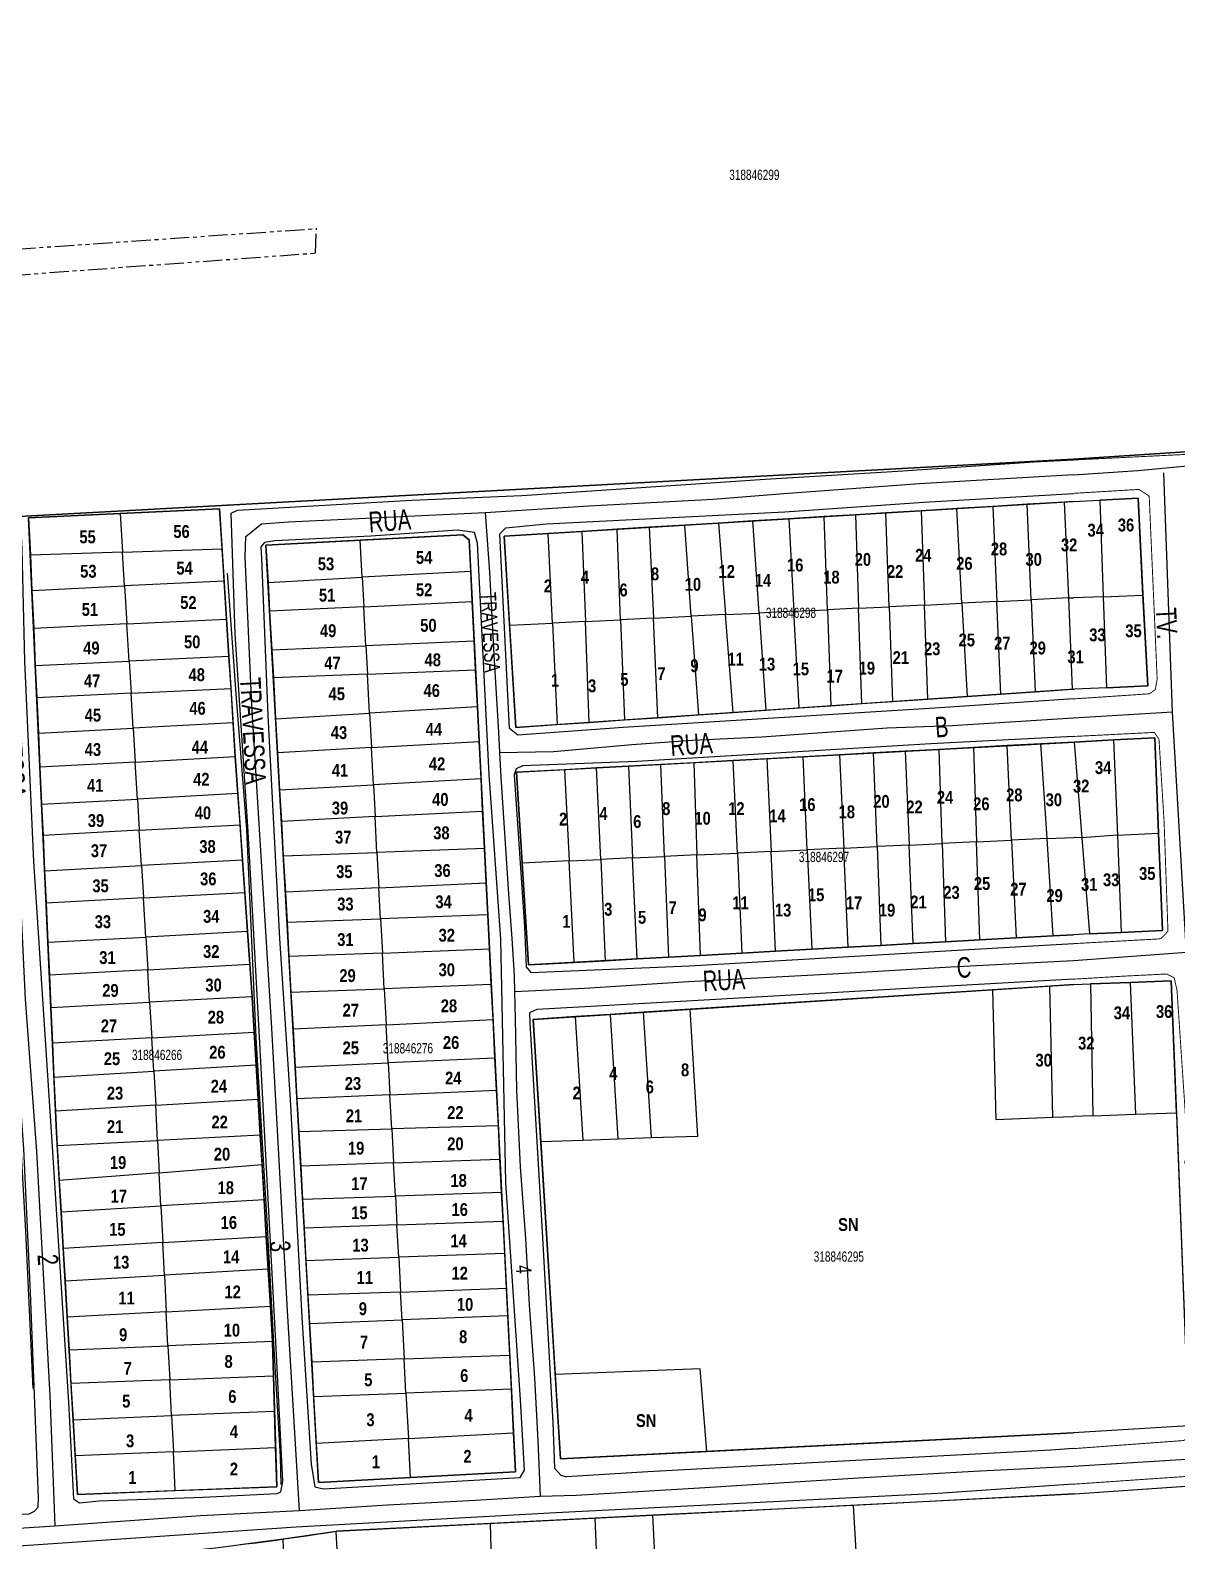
# Model space of a CAD drawing. Extents: x 204834 to 208707, y 4853033 to 4855981.
# Drawn here: x 206752.3 to 206975.8, y 4853424.5 to 4853719 of the extents above; entities that cross this region are included whole.
import ezdxf
from ezdxf.enums import TextEntityAlignment as Align

# ---------------------------------------------------------------- set-up
doc = ezdxf.new("R2010")
doc.units = 0
doc.header["$LTSCALE"] = 1.5
doc.header["$MEASUREMENT"] = 0
doc.linetypes.add('PHANTOMX2', pattern=[5, 2.5, -0.5, 0.5, -0.5, 0.5, -0.5])
for name, color, linetype in [('CD-MALHA-LOTES', 40, 'CONTINUOUS'), ('CD_TXT_QUADRA', 7, 'CONTINUOUS'), ('HD-VALAS-DRENOS', 170, 'CONTINUOUS'), ('RU-QUADRAS', 6, 'CONTINUOUS'), ('SV-EIXO-RUA-PAV', 20, 'CONTINUOUS'), ('SV-RUA-NAO-PAV-S-GUIA-C-GUIA', 7, 'PHANTOMX2'), ('SV-RUA-PAVIM-S-GUIA-C-GUIA', 7, 'CONTINUOUS'), ('SV-TXT-RUA-PAV-S-GUIA-C-GUIA', 7, 'CONTINUOUS'), ('Th_NmrPort', 7, 'CONTINUOUS')]:
    doc.layers.add(name, color=color, linetype=linetype)
doc.styles.add('ARIAL', font='ARIAL.TTF')
doc.styles.get("Standard").update_dxf_attribs({"font": 'swisscbo.ttf'})

msp = doc.modelspace()

# ---------------------------------------------------------------- linework, layer by layer
at = {"layer": 'CD-MALHA-LOTES', "linetype": 'Continuous'}
for p, q in [((206946.59, 4853626.62), (206939.9, 4853626.21)), ((206953.9, 4853627.06), (206946.59, 4853626.62)), ((206947.39, 4853607.99), (206946.59, 4853626.62)), ((206955.54, 4853627.16), (206953.9, 4853627.06)), ((206954.7, 4853608.35), (206953.9, 4853627.06)), ((206769.85, 4853624.84), (206751.99, 4853624)), ((206751.99, 4853624), (206752.32, 4853616.7)), ((206789.21, 4853625.76), (206769.85, 4853624.84)), ((206769.85, 4853624.84), (206770.3, 4853617.28)), ((206789.71, 4853617.91), (206789.21, 4853625.76)), ((206893.11, 4853623.36), (206886.43, 4853622.96)), ((206900.16, 4853623.79), (206893.11, 4853623.36)), ((206894.37, 4853605.42), (206893.11, 4853623.36)), ((206907.03, 4853624.21), (206900.16, 4853623.79)), ((206900.16, 4853623.79), (206901.15, 4853605.75)), ((206913.11, 4853624.58), (206907.03, 4853624.21)), ((206907.66, 4853606.07), (206907.03, 4853624.21)), ((206919.08, 4853624.94), (206913.11, 4853624.58)), ((206913.11, 4853624.58), (206913.75, 4853606.36)), ((206925.93, 4853625.36), (206919.08, 4853624.94)), ((206919.71, 4853606.65), (206919.08, 4853624.94)), ((206932.88, 4853625.78), (206925.93, 4853625.36)), ((206925.93, 4853625.36), (206926.57, 4853606.98)), ((206939.9, 4853626.21), (206932.88, 4853625.78)), ((206933.89, 4853607.34), (206932.88, 4853625.78)), ((206939.9, 4853626.21), (206940.69, 4853607.67)), ((206836.59, 4853620.68), (206816.61, 4853619.61)), ((206837.83, 4853619.68), (206836.59, 4853620.68)), ((206853.26, 4853620.94), (206844.69, 4853620.42)), ((206844.69, 4853620.42), (206845.73, 4853603.07)), ((206859.83, 4853621.34), (206853.26, 4853620.94)), ((206854.07, 4853603.47), (206853.26, 4853620.94)), ((206866.67, 4853621.76), (206859.83, 4853621.34)), ((206859.83, 4853621.34), (206860.5, 4853603.78)), ((206872.95, 4853622.14), (206866.67, 4853621.76)), ((206867.35, 4853604.12), (206866.67, 4853621.76)), ((206879.85, 4853622.56), (206872.95, 4853622.14)), ((206872.95, 4853622.14), (206873.75, 4853604.43)), ((206886.43, 4853622.96), (206879.85, 4853622.56)), ((206881.13, 4853604.78), (206879.85, 4853622.56)), ((206886.43, 4853622.96), (206887.83, 4853605.11)), ((206770.3, 4853617.28), (206789.71, 4853617.91)), ((206790.11, 4853611.62), (206789.71, 4853617.91)), ((206816.61, 4853619.61), (206798.23, 4853618.63)), ((206798.23, 4853618.63), (206798.64, 4853611.37)), ((206817, 4853612.38), (206816.61, 4853619.61)), ((206838.14, 4853613.54), (206837.83, 4853619.68)), ((206770.3, 4853617.28), (206752.32, 4853616.7)), ((206752.32, 4853616.7), (206752.63, 4853609.82)), ((206770.7, 4853610.69), (206770.3, 4853617.28)), ((206790.11, 4853611.62), (206770.7, 4853610.69)), ((206790.57, 4853604.23), (206790.11, 4853611.62)), ((206798.64, 4853611.37), (206817, 4853612.38)), ((206838.14, 4853613.54), (206817, 4853612.38)), ((206817, 4853612.38), (206817.31, 4853606.63)), ((206838.43, 4853607.65), (206838.14, 4853613.54)), ((206752.63, 4853609.82), (206770.7, 4853610.69)), ((206752.63, 4853609.82), (206752.97, 4853602.42)), ((206770.7, 4853610.69), (206771.14, 4853603.29)), ((206798.64, 4853611.37), (206798.95, 4853605.75)), ((206961.43, 4853608.6), (206955.62, 4853608.39)), ((206961.43, 4853608.6), (206969.13, 4853608.89)), ((206970.12, 4853591.2), (206969.13, 4853608.89)), ((206817.31, 4853606.63), (206798.95, 4853605.75)), ((206798.95, 4853605.75), (206799.37, 4853598.25)), ((206817.31, 4853606.63), (206838.43, 4853607.65)), ((206817.71, 4853599.04), (206817.31, 4853606.63)), ((206838.81, 4853599.96), (206838.43, 4853607.65)), ((206901.15, 4853605.75), (206894.37, 4853605.42)), ((206901.15, 4853605.75), (206907.66, 4853606.07)), ((206902.17, 4853586.91), (206901.15, 4853605.75)), ((206913.75, 4853606.36), (206907.66, 4853606.07)), ((206907.66, 4853606.07), (206908.31, 4853587.33)), ((206913.75, 4853606.36), (206919.71, 4853606.65)), ((206914.39, 4853587.75), (206913.75, 4853606.36)), ((206926.57, 4853606.98), (206919.71, 4853606.65)), ((206919.71, 4853606.65), (206920.35, 4853588.16)), ((206926.57, 4853606.98), (206933.89, 4853607.34)), ((206927.21, 4853588.63), (206926.57, 4853606.98)), ((206940.69, 4853607.67), (206933.89, 4853607.34)), ((206933.89, 4853607.34), (206934.88, 4853589.16)), ((206940.69, 4853607.67), (206947.39, 4853607.99)), ((206941.46, 4853589.61), (206940.69, 4853607.67)), ((206954.7, 4853608.35), (206947.39, 4853607.99)), ((206947.39, 4853607.99), (206948.15, 4853590.07)), ((206954.7, 4853608.35), (206955.62, 4853608.39)), ((206955.45, 4853590.57), (206954.7, 4853608.35)), ((206771.14, 4853603.29), (206752.97, 4853602.42)), ((206771.14, 4853603.29), (206790.57, 4853604.23)), ((206771.58, 4853596.04), (206771.14, 4853603.29)), ((206791.03, 4853596.97), (206790.57, 4853604.23)), ((206845.73, 4853603.07), (206854.07, 4853603.47)), ((206845.73, 4853603.07), (206846.93, 4853583.11)), ((206860.5, 4853603.78), (206854.07, 4853603.47)), ((206854.07, 4853603.47), (206854.99, 4853583.66)), ((206860.5, 4853603.78), (206867.35, 4853604.12)), ((206861.25, 4853584.09), (206860.5, 4853603.78)), ((206873.75, 4853604.43), (206867.35, 4853604.12)), ((206867.35, 4853604.12), (206868.09, 4853584.57)), ((206873.75, 4853604.43), (206881.13, 4853604.78)), ((206874.62, 4853585.01), (206873.75, 4853604.43)), ((206887.83, 4853605.11), (206881.13, 4853604.78)), ((206881.13, 4853604.78), (206882.52, 4853585.56)), ((206887.83, 4853605.11), (206894.37, 4853605.42)), ((206889.32, 4853586.03), (206887.83, 4853605.11)), ((206894.37, 4853605.42), (206895.69, 4853586.46)), ((206752.97, 4853602.42), (206753.29, 4853595.16)), ((206838.81, 4853599.96), (206817.71, 4853599.04)), ((206839.09, 4853594.33), (206838.81, 4853599.96)), ((206791.03, 4853596.97), (206771.58, 4853596.04)), ((206791.43, 4853590.73), (206791.03, 4853596.97)), ((206799.37, 4853598.25), (206817.71, 4853599.04)), ((206799.37, 4853598.25), (206799.68, 4853592.75)), ((206817.71, 4853599.04), (206818.01, 4853593.49)), ((206753.29, 4853595.16), (206771.58, 4853596.04)), ((206753.29, 4853595.16), (206753.58, 4853588.91)), ((206771.58, 4853596.04), (206771.95, 4853589.79)), ((206818.01, 4853593.49), (206839.09, 4853594.33)), ((206839.45, 4853587.11), (206839.09, 4853594.33)), ((206818.01, 4853593.49), (206799.68, 4853592.75)), ((206799.68, 4853592.75), (206800.12, 4853584.79)), ((206818.42, 4853585.87), (206818.01, 4853593.49)), ((206771.95, 4853589.79), (206753.58, 4853588.91)), ((206753.58, 4853588.91), (206753.89, 4853581.98)), ((206771.95, 4853589.79), (206791.43, 4853590.73)), ((206772.36, 4853582.97), (206771.95, 4853589.79)), ((206791.85, 4853584.03), (206791.43, 4853590.73)), ((206914.39, 4853587.75), (206920.35, 4853588.16)), ((206920.35, 4853588.16), (206927.21, 4853588.63)), ((206927.21, 4853588.63), (206934.88, 4853589.16)), ((206934.88, 4853589.16), (206941.46, 4853589.61)), ((206941.46, 4853589.61), (206948.15, 4853590.07)), ((206948.15, 4853590.07), (206955.45, 4853590.57)), ((206955.45, 4853590.57), (206955.84, 4853590.6)), ((206800.12, 4853584.79), (206818.42, 4853585.87)), ((206839.45, 4853587.11), (206818.42, 4853585.87)), ((206818.42, 4853585.87), (206818.78, 4853579.19)), ((206839.79, 4853580.36), (206839.45, 4853587.11)), ((206868.09, 4853584.57), (206874.62, 4853585.01)), ((206874.62, 4853585.01), (206882.52, 4853585.56)), ((206882.52, 4853585.56), (206889.32, 4853586.03)), ((206889.32, 4853586.03), (206895.69, 4853586.46)), ((206895.69, 4853586.46), (206902.17, 4853586.91)), ((206902.17, 4853586.91), (206908.31, 4853587.33)), ((206908.31, 4853587.33), (206914.39, 4853587.75)), ((206753.89, 4853581.98), (206772.36, 4853582.97)), ((206791.85, 4853584.03), (206772.36, 4853582.97)), ((206772.36, 4853582.97), (206772.76, 4853576.37)), ((206792.27, 4853577.42), (206791.85, 4853584.03)), ((206800.12, 4853584.79), (206800.5, 4853578.17)), ((206846.93, 4853583.11), (206854.99, 4853583.66)), ((206854.99, 4853583.66), (206861.25, 4853584.09)), ((206861.25, 4853584.09), (206868.09, 4853584.57)), ((206753.89, 4853581.98), (206754.19, 4853575.36)), ((206818.78, 4853579.19), (206800.5, 4853578.17)), ((206818.78, 4853579.19), (206839.79, 4853580.36)), ((206819.17, 4853571.95), (206818.78, 4853579.19)), ((206840.15, 4853573.12), (206839.79, 4853580.36)), ((206936.12, 4853579.2), (206929.46, 4853578.84)), ((206942.71, 4853579.56), (206936.12, 4853579.2)), ((206936.12, 4853579.2), (206936.72, 4853560.8)), ((206949.29, 4853579.91), (206942.71, 4853579.56)), ((206943.57, 4853561.12), (206942.71, 4853579.56)), ((206955.78, 4853580.27), (206949.29, 4853579.91)), ((206950.47, 4853561.44), (206949.29, 4853579.91)), ((206963.45, 4853580.67), (206964.18, 4853562.1)), ((206772.76, 4853576.37), (206754.19, 4853575.36)), ((206772.76, 4853576.37), (206792.27, 4853577.42)), ((206773.19, 4853569.15), (206772.76, 4853576.37)), ((206792.78, 4853570.21), (206792.27, 4853577.42)), ((206800.5, 4853578.17), (206800.9, 4853570.93)), ((206881.6, 4853576.24), (206875.17, 4853575.89)), ((206889.32, 4853576.66), (206881.6, 4853576.24)), ((206881.6, 4853576.24), (206882.24, 4853558.26)), ((206895.88, 4853577.01), (206889.32, 4853576.66)), ((206890.13, 4853558.63), (206889.32, 4853576.66)), ((206902.94, 4853577.39), (206895.88, 4853577.01)), ((206895.88, 4853577.01), (206896.69, 4853558.93)), ((206910.05, 4853577.78), (206902.94, 4853577.39)), ((206903.75, 4853559.26), (206902.94, 4853577.39)), ((206916.64, 4853578.14), (206910.05, 4853577.78)), ((206910.05, 4853577.78), (206910.87, 4853559.59)), ((206922.82, 4853578.48), (206916.64, 4853578.14)), ((206917.33, 4853559.89), (206916.64, 4853578.14)), ((206929.46, 4853578.84), (206922.82, 4853578.48)), ((206922.82, 4853578.48), (206923.59, 4853560.19)), ((206930.06, 4853560.49), (206929.46, 4853578.84)), ((206754.19, 4853575.36), (206754.52, 4853568.14)), ((206856.45, 4853574.87), (206847.08, 4853574.36)), ((206847.08, 4853574.36), (206848.18, 4853556.67)), ((206862.68, 4853575.21), (206856.45, 4853574.87)), ((206856.45, 4853574.87), (206857.33, 4853557.1)), ((206868.9, 4853575.55), (206862.68, 4853575.21)), ((206863.48, 4853557.39), (206862.68, 4853575.21)), ((206875.17, 4853575.89), (206868.9, 4853575.55)), ((206868.9, 4853575.55), (206869.7, 4853557.68)), ((206875.91, 4853557.97), (206875.17, 4853575.89)), ((206800.9, 4853570.93), (206819.17, 4853571.95)), ((206800.9, 4853570.93), (206801.24, 4853564.8)), ((206840.15, 4853573.12), (206819.17, 4853571.95)), ((206819.17, 4853571.95), (206819.5, 4853565.72)), ((206840.47, 4853566.77), (206840.15, 4853573.12)), ((206754.52, 4853568.14), (206773.19, 4853569.15)), ((206754.52, 4853568.14), (206754.79, 4853562.06)), ((206792.78, 4853570.21), (206773.19, 4853569.15)), ((206773.19, 4853569.15), (206773.56, 4853563.07)), ((206793.2, 4853564.13), (206792.78, 4853570.21)), ((206819.5, 4853565.72), (206801.24, 4853564.8)), ((206801.24, 4853564.8), (206801.62, 4853558.06)), ((206819.5, 4853565.72), (206840.47, 4853566.77)), ((206819.88, 4853558.74), (206819.5, 4853565.72)), ((206840.83, 4853559.53), (206840.47, 4853566.77)), ((206773.56, 4853563.07), (206754.79, 4853562.06)), ((206754.79, 4853562.06), (206755.1, 4853555.16)), ((206773.56, 4853563.07), (206793.2, 4853564.13)), ((206773.97, 4853556.18), (206773.56, 4853563.07)), ((206793.68, 4853557.25), (206793.2, 4853564.13)), ((206950.47, 4853561.44), (206943.57, 4853561.12)), ((206950.47, 4853561.44), (206955.62, 4853561.68)), ((206951.67, 4853542.48), (206950.47, 4853561.44)), ((206957.25, 4853561.56), (206955.62, 4853561.68)), ((206964.18, 4853562.1), (206957.25, 4853561.56)), ((206957.25, 4853561.56), (206958.72, 4853542.84)), ((206964.18, 4853562.1), (206972.22, 4853562.48)), ((206964.18, 4853562.1), (206964.92, 4853543.13)), ((206972.99, 4853543.51), (206972.22, 4853562.48)), ((206801.62, 4853558.06), (206819.88, 4853558.74)), ((206840.83, 4853559.53), (206819.88, 4853558.74)), ((206819.88, 4853558.74), (206820.25, 4853551.84)), ((206841.16, 4853552.8), (206840.83, 4853559.53)), ((206882.24, 4853558.26), (206890.13, 4853558.63)), ((206896.69, 4853558.93), (206890.13, 4853558.63)), ((206890.13, 4853558.63), (206891.01, 4853539.11)), ((206896.69, 4853558.93), (206903.75, 4853559.26)), ((206897.56, 4853539.47), (206896.69, 4853558.93)), ((206910.87, 4853559.59), (206903.75, 4853559.26)), ((206903.75, 4853559.26), (206904.62, 4853539.87)), ((206910.87, 4853559.59), (206917.33, 4853559.89)), ((206911.74, 4853540.26), (206910.87, 4853559.59)), ((206923.59, 4853560.19), (206917.33, 4853559.89)), ((206917.33, 4853559.89), (206918.06, 4853540.61)), ((206923.59, 4853560.19), (206930.06, 4853560.49)), ((206924.4, 4853540.97), (206923.59, 4853560.19)), ((206936.72, 4853560.8), (206930.06, 4853560.49)), ((206930.06, 4853560.49), (206930.68, 4853541.31)), ((206936.72, 4853560.8), (206943.57, 4853561.12)), ((206937.34, 4853541.68), (206936.72, 4853560.8)), ((206943.57, 4853561.12), (206944.46, 4853542.08)), ((206755.1, 4853555.16), (206773.97, 4853556.18)), ((206793.68, 4853557.25), (206773.97, 4853556.18)), ((206773.97, 4853556.18), (206774.35, 4853549.89)), ((206794.11, 4853550.95), (206793.68, 4853557.25)), ((206801.62, 4853558.06), (206802.02, 4853551.01)), ((206857.33, 4853557.1), (206848.18, 4853556.67)), ((206848.18, 4853556.67), (206849.41, 4853536.8)), ((206857.33, 4853557.1), (206863.48, 4853557.39)), ((206858.31, 4853537.29), (206857.33, 4853557.1)), ((206869.7, 4853557.68), (206863.48, 4853557.39)), ((206863.48, 4853557.39), (206864.37, 4853537.63)), ((206869.7, 4853557.68), (206875.91, 4853557.97)), ((206870.59, 4853537.98), (206869.7, 4853557.68)), ((206882.24, 4853558.26), (206875.91, 4853557.97)), ((206875.91, 4853557.97), (206876.72, 4853538.32)), ((206882.94, 4853538.66), (206882.24, 4853558.26)), ((206755.1, 4853555.16), (206755.39, 4853548.86)), ((206820.25, 4853551.84), (206841.16, 4853552.8)), ((206841.47, 4853546.6), (206841.16, 4853552.8)), ((206774.35, 4853549.89), (206755.39, 4853548.86)), ((206774.35, 4853549.89), (206794.11, 4853550.95)), ((206774.81, 4853542.25), (206774.35, 4853549.89)), ((206794.64, 4853543.32), (206794.11, 4853550.95)), ((206820.25, 4853551.84), (206802.02, 4853551.01)), ((206802.02, 4853551.01), (206802.35, 4853545.13)), ((206820.57, 4853545.81), (206820.25, 4853551.84)), ((206755.39, 4853548.86), (206755.73, 4853541.22)), ((206802.35, 4853545.13), (206820.57, 4853545.81)), ((206802.35, 4853545.13), (206802.72, 4853538.44)), ((206841.47, 4853546.6), (206820.57, 4853545.81)), ((206820.57, 4853545.81), (206820.93, 4853539.13)), ((206841.81, 4853539.92), (206841.47, 4853546.6)), ((206755.73, 4853541.22), (206774.81, 4853542.25)), ((206755.73, 4853541.22), (206756.02, 4853534.84)), ((206794.64, 4853543.32), (206774.81, 4853542.25)), ((206774.81, 4853542.25), (206775.19, 4853535.88)), ((206795.09, 4853536.96), (206794.64, 4853543.32)), ((206918.06, 4853540.61), (206924.4, 4853540.97)), ((206924.4, 4853540.97), (206930.68, 4853541.31)), ((206930.68, 4853541.31), (206937.34, 4853541.68)), ((206937.34, 4853541.68), (206944.46, 4853542.08)), ((206944.46, 4853542.08), (206951.67, 4853542.48)), ((206951.67, 4853542.48), (206955.62, 4853542.7)), ((206958.72, 4853542.84), (206955.62, 4853542.7)), ((206958.72, 4853542.84), (206964.92, 4853543.13)), ((206964.92, 4853543.13), (206972.99, 4853543.51)), ((206820.93, 4853539.13), (206802.72, 4853538.44)), ((206802.72, 4853538.44), (206803.11, 4853531.49)), ((206820.93, 4853539.13), (206841.81, 4853539.92)), ((206821.3, 4853532.17), (206820.93, 4853539.13)), ((206842.15, 4853532.96), (206841.81, 4853539.92)), ((206864.37, 4853537.63), (206870.59, 4853537.98)), ((206870.59, 4853537.98), (206876.72, 4853538.32)), ((206876.72, 4853538.32), (206882.94, 4853538.66)), ((206882.94, 4853538.66), (206891.01, 4853539.11)), ((206891.01, 4853539.11), (206897.56, 4853539.47)), ((206897.56, 4853539.47), (206904.62, 4853539.87)), ((206904.62, 4853539.87), (206911.74, 4853540.26)), ((206911.74, 4853540.26), (206918.06, 4853540.61)), ((206775.19, 4853535.88), (206756.02, 4853534.84)), ((206775.19, 4853535.88), (206795.09, 4853536.96)), ((206775.57, 4853529.52), (206775.19, 4853535.88)), ((206795.53, 4853530.6), (206795.09, 4853536.96)), ((206849.41, 4853536.8), (206858.31, 4853537.29)), ((206858.31, 4853537.29), (206864.37, 4853537.63)), ((206756.02, 4853534.84), (206756.31, 4853528.48)), ((206803.11, 4853531.49), (206821.3, 4853532.17)), ((206842.15, 4853532.96), (206821.3, 4853532.17)), ((206821.3, 4853532.17), (206821.68, 4853525.16)), ((206842.49, 4853526.14), (206842.15, 4853532.96)), ((206951.01, 4853532.68), (206939.86, 4853531.96)), ((206955.69, 4853532.98), (206951.01, 4853532.68)), ((206951.59, 4853507.12), (206951.01, 4853532.68)), ((206966.65, 4853533.41), (206967.71, 4853507.68)), ((206756.31, 4853528.48), (206775.57, 4853529.52)), ((206795.53, 4853530.6), (206775.57, 4853529.52)), ((206775.57, 4853529.52), (206775.99, 4853522.62)), ((206795.54, 4853530.45), (206795.53, 4853530.6)), ((206795.94, 4853523.7), (206795.54, 4853530.45)), ((206803.11, 4853531.49), (206803.51, 4853524.3)), ((206939.86, 4853531.96), (206880.9, 4853528.17)), ((206939.86, 4853531.96), (206940.47, 4853506.7)), ((206756.31, 4853528.48), (206756.62, 4853521.58)), ((206821.68, 4853525.16), (206842.49, 4853526.14)), ((206842.87, 4853518.62), (206842.49, 4853526.14)), ((206858.56, 4853526.73), (206850.29, 4853526.2)), ((206850.29, 4853526.2), (206851.78, 4853502.39)), ((206865.3, 4853527.17), (206858.56, 4853526.73)), ((206860.06, 4853502.67), (206858.56, 4853526.73)), ((206871.81, 4853527.58), (206865.3, 4853527.17)), ((206865.3, 4853527.17), (206866.81, 4853502.91)), ((206880.9, 4853528.17), (206871.81, 4853527.58)), ((206873.36, 4853503.13), (206871.81, 4853527.58)), ((206882.44, 4853503.44), (206880.9, 4853528.17)), ((206775.99, 4853522.62), (206795.94, 4853523.7)), ((206796.32, 4853517.25), (206795.94, 4853523.7)), ((206821.68, 4853525.16), (206803.51, 4853524.3)), ((206803.51, 4853524.3), (206803.93, 4853516.89)), ((206822.08, 4853517.7), (206821.68, 4853525.16)), ((206775.99, 4853522.62), (206756.62, 4853521.58)), ((206756.62, 4853521.58), (206756.92, 4853514.91)), ((206776.38, 4853516.07), (206775.99, 4853522.62)), ((206796.32, 4853517.25), (206776.38, 4853516.07)), ((206796.71, 4853510.63), (206796.32, 4853517.25)), ((206803.93, 4853516.89), (206822.08, 4853517.7)), ((206842.87, 4853518.62), (206822.08, 4853517.7)), ((206822.08, 4853517.7), (206822.41, 4853511.5)), ((206843.18, 4853512.42), (206842.87, 4853518.62)), ((206756.92, 4853514.91), (206776.38, 4853516.07)), ((206756.92, 4853514.91), (206757.22, 4853508.29)), ((206776.38, 4853516.07), (206776.78, 4853509.45)), ((206803.93, 4853516.89), (206804.27, 4853510.7)), ((206822.41, 4853511.5), (206804.27, 4853510.7)), ((206822.41, 4853511.5), (206843.18, 4853512.42)), ((206822.77, 4853504.85), (206822.41, 4853511.5)), ((206843.53, 4853505.45), (206843.18, 4853512.42)), ((206776.78, 4853509.45), (206757.22, 4853508.29)), ((206776.78, 4853509.45), (206796.71, 4853510.63)), ((206777.12, 4853502.58), (206776.78, 4853509.45)), ((206797.13, 4853503.62), (206796.71, 4853510.63)), ((206804.27, 4853510.7), (206804.63, 4853504.32)), ((206757.22, 4853508.29), (206757.41, 4853504.13)), ((206940.47, 4853506.7), (206951.59, 4853507.12)), ((206951.59, 4853507.12), (206955.61, 4853507.27)), ((206967.71, 4853507.68), (206975.67, 4853507.95)), ((206757.41, 4853504.13), (206757.56, 4853501.57)), ((206757.56, 4853501.57), (206777.12, 4853502.58)), ((206797.13, 4853503.62), (206777.12, 4853502.58)), ((206777.12, 4853502.58), (206777.44, 4853496.3)), ((206797.47, 4853497.89), (206797.13, 4853503.62)), ((206804.63, 4853504.32), (206822.77, 4853504.85)), ((206804.63, 4853504.32), (206805.01, 4853497.57)), ((206843.53, 4853505.45), (206822.77, 4853504.85)), ((206822.77, 4853504.85), (206823.12, 4853498.21)), ((206843.85, 4853498.93), (206843.53, 4853505.45)), ((206851.78, 4853502.39), (206860.06, 4853502.67)), ((206860.06, 4853502.67), (206866.81, 4853502.91)), ((206866.81, 4853502.91), (206873.36, 4853503.13)), ((206873.36, 4853503.13), (206882.44, 4853503.44)), ((206757.56, 4853501.57), (206757.95, 4853494.75)), ((206851.78, 4853502.39), (206854.61, 4853456.98)), ((206777.44, 4853496.3), (206797.47, 4853497.89)), ((206797.87, 4853491.02), (206797.47, 4853497.89)), ((206823.12, 4853498.21), (206805.01, 4853497.57)), ((206805.01, 4853497.57), (206805.37, 4853491.11)), ((206823.12, 4853498.21), (206843.85, 4853498.93)), ((206823.47, 4853491.74), (206823.12, 4853498.21)), ((206844.17, 4853492.47), (206843.85, 4853498.93)), ((206777.44, 4853496.3), (206757.95, 4853494.75)), ((206757.95, 4853494.75), (206758.3, 4853488.7)), ((206777.77, 4853489.84), (206777.44, 4853496.3)), ((206797.87, 4853491.02), (206777.77, 4853489.84)), ((206798.3, 4853483.83), (206797.87, 4853491.02)), ((206805.37, 4853491.11), (206823.47, 4853491.74)), ((206805.37, 4853491.11), (206805.69, 4853485.47)), ((206844.17, 4853492.47), (206823.47, 4853491.74)), ((206823.47, 4853491.74), (206823.77, 4853486.11)), ((206844.45, 4853486.83), (206844.17, 4853492.47)), ((206758.3, 4853488.7), (206777.77, 4853489.84)), ((206758.3, 4853488.7), (206758.72, 4853481.53)), ((206777.77, 4853489.84), (206778.13, 4853482.66)), ((206823.77, 4853486.11), (206805.69, 4853485.47)), ((206805.69, 4853485.47), (206806.04, 4853479.18)), ((206823.77, 4853486.11), (206844.45, 4853486.83)), ((206824.11, 4853479.81), (206823.77, 4853486.11)), ((206844.77, 4853480.53), (206844.45, 4853486.83)), ((206778.13, 4853482.66), (206758.72, 4853481.53)), ((206778.13, 4853482.66), (206798.3, 4853483.83)), ((206778.45, 4853476.33), (206778.13, 4853482.66)), ((206798.68, 4853477.5), (206798.3, 4853483.83)), ((206758.72, 4853481.53), (206759.08, 4853475.2)), ((206806.04, 4853479.18), (206824.11, 4853479.81)), ((206806.04, 4853479.18), (206806.42, 4853472.4)), ((206844.77, 4853480.53), (206824.11, 4853479.81)), ((206824.11, 4853479.81), (206824.47, 4853473.03)), ((206845.11, 4853473.76), (206844.77, 4853480.53)), ((206759.08, 4853475.2), (206778.45, 4853476.33)), ((206798.68, 4853477.5), (206778.45, 4853476.33)), ((206778.45, 4853476.33), (206778.81, 4853469.16)), ((206799.1, 4853470.26), (206798.68, 4853477.5)), ((206759.08, 4853475.2), (206759.49, 4853468.11)), ((206824.47, 4853473.03), (206845.11, 4853473.76)), ((206845.37, 4853468.4), (206845.11, 4853473.76)), ((206778.81, 4853469.16), (206799.1, 4853470.26)), ((206799.51, 4853463.4), (206799.1, 4853470.26)), ((206824.47, 4853473.03), (206806.42, 4853472.4)), ((206806.42, 4853472.4), (206806.72, 4853466.93)), ((206824.76, 4853467.62), (206824.47, 4853473.03)), ((206778.81, 4853469.16), (206759.49, 4853468.11)), ((206759.49, 4853468.11), (206759.86, 4853461.74)), ((206779.14, 4853462.55), (206778.81, 4853469.16)), ((206806.72, 4853466.93), (206824.76, 4853467.62)), ((206845.37, 4853468.4), (206824.76, 4853467.62)), ((206824.76, 4853467.62), (206825.17, 4853460.01)), ((206845.75, 4853460.73), (206845.37, 4853468.4)), ((206806.72, 4853466.93), (206807.15, 4853459.38)), ((206759.86, 4853461.74), (206779.14, 4853462.55)), ((206759.86, 4853461.74), (206760.24, 4853455.22)), ((206799.51, 4853463.4), (206779.14, 4853462.55)), ((206779.14, 4853462.55), (206779.48, 4853455.93)), ((206799.52, 4853463.24), (206799.51, 4853463.4)), ((206799.71, 4853456.68), (206799.52, 4853463.24)), ((206825.17, 4853460.01), (206807.15, 4853459.38)), ((206807.15, 4853459.38), (206807.52, 4853452.65)), ((206825.17, 4853460.01), (206845.75, 4853460.73)), ((206825.53, 4853453.32), (206825.17, 4853460.01)), ((206846.09, 4853454.08), (206845.75, 4853460.73)), ((206779.48, 4853455.93), (206760.24, 4853455.22)), ((206779.48, 4853455.93), (206799.71, 4853456.68)), ((206779.83, 4853448.93), (206779.48, 4853455.93)), ((206799.91, 4853449.77), (206799.71, 4853456.68)), ((206882.86, 4853458.04), (206854.61, 4853456.98)), ((206854.61, 4853456.98), (206855.64, 4853440.52)), ((206884.15, 4853441.96), (206882.86, 4853458.04)), ((206760.24, 4853455.22), (206760.65, 4853448.13)), ((206807.52, 4853452.65), (206825.53, 4853453.32)), ((206807.52, 4853452.65), (206808.03, 4853443.5)), ((206846.09, 4853454.08), (206825.53, 4853453.32)), ((206825.53, 4853453.32), (206826.01, 4853444.48)), ((206846.51, 4853445.59), (206846.09, 4853454.08)), ((206799.91, 4853449.77), (206779.83, 4853448.93)), ((206800.11, 4853442.74), (206799.91, 4853449.77)), ((206760.65, 4853448.13), (206779.83, 4853448.93)), ((206760.65, 4853448.13), (206761.05, 4853441.1)), ((206779.83, 4853448.93), (206780.19, 4853441.9)), ((206826.01, 4853444.48), (206808.03, 4853443.5)), ((206826.01, 4853444.48), (206846.51, 4853445.59)), ((206826.41, 4853436.87), (206826.01, 4853444.48)), ((206846.89, 4853437.96), (206846.51, 4853445.59)), ((206884.15, 4853441.96), (206955.61, 4853445.56)), ((206780.19, 4853441.9), (206761.05, 4853441.1)), ((206761.05, 4853441.1), (206761.49, 4853433.58)), ((206780.19, 4853441.9), (206800.11, 4853442.74)), ((206780.57, 4853434.32), (206780.19, 4853441.9)), ((206800.33, 4853435.08), (206800.11, 4853442.74)), ((206808.03, 4853443.5), (206808.46, 4853435.91)), ((206855.64, 4853440.52), (206884.15, 4853441.96)), ((206826.41, 4853436.87), (206846.89, 4853437.96)), ((206780.57, 4853434.32), (206800.33, 4853435.08)), ((206808.46, 4853435.91), (206826.41, 4853436.87)), ((206955.83, 4853433.67), (206991.18, 4853436.11)), ((206761.49, 4853433.58), (206780.57, 4853434.32)), ((206955.83, 4853433.67), (206912.67, 4853431.43)), ((206862.43, 4853428.94), (206841.97, 4853427.9)), ((206873.61, 4853429.5), (206862.43, 4853428.94)), ((206866.13, 4853331.33), (206862.43, 4853428.94)), ((206912.67, 4853431.43), (206873.61, 4853429.5)), ((206878.78, 4853331.67), (206873.61, 4853429.5)), ((206912.67, 4853431.43), (206918.5, 4853332.99)), ((206811.83, 4853426.36), (206801.61, 4853424.87)), ((206812.01, 4853426.38), (206811.83, 4853426.36)), ((206811.83, 4853426.36), (206817.41, 4853330.02)), ((206841.97, 4853427.9), (206812.01, 4853426.38)), ((206844.61, 4853330.75), (206841.97, 4853427.9)), ((206801.61, 4853424.87), (206793.24, 4853423.77)), ((206802.41, 4853405.1), (206801.61, 4853424.87))]:
    msp.add_line(p, q, dxfattribs=at)
at = {"layer": 'CD-MALHA-LOTES'}
msp.add_lwpolyline([(206650.2, 4853724.25), (206650.53, 4853719.34), (206654.52, 4853619.07), (206955.62, 4853635.41), (207024.9, 4853639.99), (207043.93, 4853641.02), (207063.41, 4853642.07), (207078.95, 4853643.13), (207093.8, 4853643.99), (207119.96, 4853645.35), (207139.64, 4853646.32), (207162.03, 4853647.42), (207164.95, 4853647.69), (207162.84, 4853718.32), (207162.25, 4853758.51), (206955.62, 4853744.66), (206923.89, 4853742.54)], dxfattribs=at)
at = {"layer": 'CD-MALHA-LOTES', "linetype": 'Continuous'}
for points in [[(206955.54, 4853627.16), (206960.75, 4853627.43)], [(206969.13, 4853608.89), (206968.2, 4853627.81), (206960.75, 4853627.43)], [(206960.75, 4853627.43), (206961.43, 4853608.6)], [(206961.43, 4853608.6), (206962.06, 4853590.86)], [(206962.06, 4853590.86), (206970.12, 4853591.2)], [(206962.06, 4853590.86), (206955.84, 4853590.6)], [(206963.45, 4853580.67), (206955.78, 4853580.27)], [(206955.78, 4853580.27), (206957.25, 4853561.56)], [(206972.22, 4853562.48), (206971.46, 4853581.08), (206963.45, 4853580.67)], [(206955.69, 4853532.98), (206958.95, 4853533.11)], [(206966.65, 4853533.41), (206958.95, 4853533.11)], [(206958.95, 4853533.11), (206959.39, 4853507.4)], [(206975.67, 4853507.95), (206974.68, 4853533.72), (206966.65, 4853533.41)], [(206975.67, 4853507.95), (206978.02, 4853446.95), (206955.61, 4853445.56)], [(206959.39, 4853507.4), (206955.61, 4853507.27)], [(206959.39, 4853507.4), (206967.71, 4853507.68)]]:
    msp.add_lwpolyline(points, dxfattribs=at)
at = {"layer": 'HD-VALAS-DRENOS'}
for points in [[(206790.7, 4853613.22), (206792.34, 4853589.68), (206794.45, 4853563.23), (206796.24, 4853522.63), (206798.43, 4853486.93), (206799.73, 4853463.01), (206801.03, 4853440.91), (206801.15, 4853435.51)], [(206752.88, 4853454.25), (206751.43, 4853484.92), (206750.16, 4853507.92), (206748.09, 4853538.9), (206746.36, 4853567.41)]]:
    msp.add_lwpolyline(points, dxfattribs=at)
at = {"layer": 'RU-QUADRAS', "linetype": 'Continuous'}
for points in [[(206650.2, 4853724.25), (206923.89, 4853742.54), (206955.62, 4853744.66), (207162.25, 4853758.51), (207162.84, 4853718.32), (207164.95, 4853647.69), (207162.03, 4853647.42), (207139.64, 4853646.32), (207119.96, 4853645.35), (207093.8, 4853643.99), (207078.95, 4853643.13), (207063.41, 4853642.07), (207043.93, 4853641.02), (207024.9, 4853639.99), (206955.62, 4853635.41), (206654.52, 4853619.07), (206650.53, 4853719.34), (206650.2, 4853724.25)], [(206844.69, 4853620.42), (206955.54, 4853627.16), (206960.75, 4853627.43), (206968.2, 4853627.81), (206969.12, 4853609.18), (206970.12, 4853591.2), (206962.06, 4853590.86), (206955.84, 4853590.6), (206846.93, 4853583.11), (206844.69, 4853620.42)], [(206751.99, 4853624), (206789.21, 4853625.76), (206792.27, 4853577.47), (206795.54, 4853530.45), (206799.52, 4853463.24), (206800.33, 4853435.08), (206761.49, 4853433.58), (206757.41, 4853504.13), (206751.99, 4853624)], [(206798.23, 4853618.63), (206836.59, 4853620.68), (206837.83, 4853619.68), (206846.89, 4853437.96), (206808.46, 4853435.91), (206798.23, 4853618.63)], [(206847.08, 4853574.36), (206955.85, 4853580.27), (206963.45, 4853580.67), (206971.46, 4853581.08), (206972.22, 4853562.48), (206972.99, 4853543.51), (206964.92, 4853543.13), (206958.72, 4853542.84), (206955.62, 4853542.7), (206951.67, 4853542.48), (206944.46, 4853542.08), (206937.34, 4853541.68), (206930.68, 4853541.31), (206924.4, 4853540.97), (206918.06, 4853540.61), (206911.74, 4853540.26), (206904.62, 4853539.87), (206897.56, 4853539.47), (206891.01, 4853539.11), (206882.94, 4853538.66), (206870.59, 4853537.98), (206849.41, 4853536.8), (206847.08, 4853574.36)], [(206850.29, 4853526.2), (206955.69, 4853532.98), (206958.95, 4853533.11), (206966.65, 4853533.41), (206974.68, 4853533.72), (206975.62, 4853509.19), (206978.02, 4853446.95), (206955.61, 4853445.56), (206855.64, 4853440.52), (206850.29, 4853526.2)]]:
    msp.add_lwpolyline(points, close=True, dxfattribs=at)
at = {"layer": 'RU-QUADRAS', "color": 6, "linetype": 'Continuous'}
msp.add_lwpolyline([(206748.95, 4853419.65, 0.022565), (206812.01, 4853426.38), (206955.83, 4853433.67), (207111.97, 4853444.41, -0.009775), (207252.64, 4853445.97), (207255.24, 4853442.6), (207259.87, 4853442.5), (207261.6, 4853444.81), (207321.63, 4853448.04), (207321.63, 4853451.41, -0.007774), (207474.16, 4853465.06), (207474.16, 4853467.57), (207579.85, 4853474.5), (207579.04, 4853480.56), (207400.16, 4853472.35), (207182.72, 4853459.32), (207179.34, 4853554.11), (207400.16, 4853565.7), (207490.52, 4853573.9), (207928.87, 4853596.6)], format="xyb", dxfattribs=at)
at = {"layer": 'SV-EIXO-RUA-PAV'}
for points in [[(207031.05, 4853444.36), (207027.49, 4853487.18), (207024.93, 4853537.11), (207023.65, 4853572.96), (207021.51, 4853616.92), (207020.23, 4853633.13), (207018.1, 4853635.27), (207012.98, 4853635.27), (206977.13, 4853633.99), (206968.17, 4853633.13), (206955.62, 4853632.32)], [(206804.75, 4853430.47), (206802.46, 4853469.39), (206799.4, 4853524.46), (206795.47, 4853587.41), (206794.21, 4853616.38), (206794.34, 4853620.33), (206797.34, 4853622.78), (206802.64, 4853623.18), (206840.93, 4853625), (206861.15, 4853626.31), (206885.4, 4853627.62), (206899.17, 4853628.71), (206925.62, 4853630.68), (206955.62, 4853632.41)], [(206983.87, 4853440.86), (206980.9, 4853478.61), (206979.15, 4853515.31), (206977.64, 4853539.22), (206974.95, 4853586.09), (206973.21, 4853632.75)], [(206840.93, 4853625), (206841.8, 4853613.41), (206842.68, 4853597.24), (206843.55, 4853582.16), (206843.75, 4853578.22), (206843.99, 4853573.42), (206845.52, 4853550.69), (206846.17, 4853541.95), (206846.61, 4853534.74), (206846.68, 4853531.54), (206846.8, 4853526.38), (206847.09, 4853512.37), (206847.8, 4853497.43), (206848.8, 4853483.49), (206849.53, 4853470.49), (206850.55, 4853456.28), (206851.2, 4853444.04), (206851.65, 4853433.24)], [(206709.68, 4853424.81), (206709.18, 4853446.9), (206707.34, 4853479.71), (206705.43, 4853513.54), (206701.93, 4853565.11), (206700.62, 4853597.9), (206699.75, 4853613.63), (206700.18, 4853616.69), (206702.37, 4853618), (206722.91, 4853619.75), (206744.33, 4853620.19), (206746.95, 4853618), (206746.95, 4853613.63), (206750.01, 4853557.25), (206751.32, 4853530.15), (206753.51, 4853500.42), (206756.13, 4853452.78), (206757.06, 4853427.45)], [(206843.75, 4853578.22), (206854.26, 4853578.45), (206869.56, 4853579.76), (206881.36, 4853580.63), (206894.91, 4853581.29), (206919.28, 4853583.04), (206931.96, 4853583.47), (206955.62, 4853584.99)], [(206974.95, 4853586.09), (206955.62, 4853584.94)], [(206977.64, 4853539.22), (206955.62, 4853537.63)], [(206955.62, 4853537.63), (206931.74, 4853536.37), (206909.88, 4853535.06), (206880.6, 4853533.53), (206860.29, 4853532.23), (206846.68, 4853531.54)], [(206955.61, 4853439.09), (206983.87, 4853440.86), (207031.05, 4853444.36), (207076.84, 4853446.81), (207124.37, 4853449.25), (207174.35, 4853451.7)], [(206600.29, 4853417.19), (206638.73, 4853419.73), (206659.73, 4853420.77), (206667.05, 4853421.99), (206704.53, 4853424.37), (206709.68, 4853424.81), (206716.77, 4853425.13), (206745, 4853426.68), (206757.06, 4853427.45), (206785.5, 4853429.44), (206804.75, 4853430.47), (206821.91, 4853431.55), (206839.06, 4853432.45), (206851.65, 4853433.24), (206858.73, 4853433.43), (206882.71, 4853434.87), (206913.73, 4853436.78), (206936.19, 4853438.13), (206955.61, 4853439.09)]]:
    msp.add_lwpolyline(points, dxfattribs=at)
at = {"layer": 'SV-RUA-NAO-PAV-S-GUIA-C-GUIA'}
for points in [[(206647.32, 4853669.76), (206664.48, 4853671.66), (206723.62, 4853675.4), (206749.61, 4853676.38), (206808.08, 4853680.37)], [(206647.51, 4853666.35), (206663.49, 4853668.1), (206722.59, 4853670.25), (206748.58, 4853671.23), (206807.88, 4853675.6), (206808.08, 4853680.37)]]:
    msp.add_lwpolyline(points, dxfattribs=at)
at = {"layer": 'SV-RUA-PAVIM-S-GUIA-C-GUIA', "const_width": 0.18}
for points in [[(207037.07, 4853446.92), (207034.6, 4853447.57), (207033.65, 4853448.81), (207032.85, 4853453.09), (207030.4, 4853488.93), (207027.86, 4853536.88), (207026.12, 4853570.92), (207023.91, 4853617.78), (207023.51, 4853637.75), (207022.67, 4853638.77), (207015.2, 4853638.37), (206978.7, 4853636.4), (206955.62, 4853635.26)], [(206955.62, 4853588.68), (206960.4, 4853588.99), (206970.41, 4853589.67), (206971.57, 4853590.48), (206971.93, 4853592.53), (206970.38, 4853628.21), (206968.38, 4853629.52), (206955.62, 4853628.75)], [(206955.62, 4853540.96), (206972.15, 4853541.87), (206972.63, 4853541.94), (206973.29, 4853542.56), (206974.04, 4853543.39), (206974.03, 4853543.6), (206973.28, 4853564.82), (206972.29, 4853580.78), (206971.4, 4853582.14), (206957.85, 4853581.46), (206955.62, 4853581.35)], [(206955.62, 4853534.03), (206965.75, 4853534.64), (206973.82, 4853535.04), (206975.26, 4853534.28), (206975.81, 4853531.76), (206977.9, 4853500.65), (206980.14, 4853447), (206978.47, 4853444.85), (206977.07, 4853444.08)], [(207185.27, 4853448.33), (207165.58, 4853447.59), (207126.51, 4853445.78), (207102.88, 4853444.43), (207031.94, 4853440.39), (206980.5, 4853437.28), (206955.62, 4853435.57)], [(206977.07, 4853444.08), (206955.62, 4853442.5)]]:
    msp.add_lwpolyline(points, dxfattribs=at)
at = {"layer": 'SV-RUA-PAVIM-S-GUIA-C-GUIA'}
for points in [[(206801.54, 4853436.15), (206800.16, 4853463.34), (206797.06, 4853521.54), (206794.77, 4853562.78), (206792.25, 4853601.3), (206791.49, 4853624.86), (206792.7, 4853625.49), (206826.65, 4853627.43), (206848.14, 4853628.35), (206895.52, 4853631.53), (206921.42, 4853633.1), (206947.96, 4853634.88), (206955.62, 4853635.26)], [(206955.62, 4853588.68), (206928.63, 4853586.9), (206867.88, 4853583.08), (206847.34, 4853581.6), (206845.72, 4853582.88), (206843.8, 4853620.83), (206844.99, 4853622.03), (206852.93, 4853622.8), (206899.37, 4853625.14), (206926.44, 4853627), (206955.62, 4853628.75)], [(206750.45, 4853621.67), (206750.63, 4853617.84), (206751.2, 4853596.04), (206752.93, 4853556.98), (206756.6, 4853501.35), (206759.77, 4853451.55), (206760.72, 4853432.74), (206761.87, 4853431.95)], [(206847.77, 4853436.9), (206848.6, 4853438.29), (206847.82, 4853452.02), (206845, 4853494.4), (206843.99, 4853541.8), (206841.76, 4853573.92), (206839.47, 4853619.01), (206838.88, 4853621.09), (206835.54, 4853621.58), (206818.71, 4853620.41), (206799.98, 4853619.5), (206797.94, 4853619.14), (206797.25, 4853618.34), (206797.36, 4853616.06), (206798.61, 4853585.46), (206800.88, 4853541.94), (206802.94, 4853510.57), (206805.26, 4853468.11), (206807.03, 4853439.5)], [(206753.94, 4853432.91), (206752.36, 4853472.93), (206751.03, 4853500.98), (206748.62, 4853534.47), (206746.26, 4853573.31), (206743.72, 4853615.04), (206743.24, 4853616.19), (206722.83, 4853615.24), (206703.3, 4853614.41), (206705.15, 4853572.92), (206706.98, 4853540.45), (206709.37, 4853497.66), (206711.64, 4853446.2), (206712.1, 4853431.23)], [(206955.62, 4853581.37), (206927.8, 4853579.91), (206870.55, 4853576.48), (206848.25, 4853575.62), (206847.02, 4853575.05), (206846.59, 4853573.85), (206848.6, 4853544.21), (206848.95, 4853536.43), (206849.86, 4853535.33), (206880.77, 4853536.62), (206931.85, 4853539.64), (206955.62, 4853540.96)], [(206955.62, 4853534.03), (206920.92, 4853532.05), (206881.36, 4853529.83), (206851.02, 4853528.09), (206849.63, 4853527.46), (206849.69, 4853525.55), (206852.07, 4853484.79), (206854.17, 4853447.59), (206854.48, 4853438.7), (206855.69, 4853437.34), (206856.79, 4853437)], [(206955.62, 4853442.5), (206951.2, 4853442.18), (206907.09, 4853439.87), (206872.67, 4853437.99), (206856.79, 4853437)], [(206807.03, 4853439.5), (206807.79, 4853435.07), (206809.44, 4853434.64), (206847.77, 4853436.9)], [(206955.62, 4853435.57), (206929.18, 4853433.76), (206854.71, 4853429.97), (206804.15, 4853427.22), (206747.19, 4853423.28)], [(206761.87, 4853431.95), (206765.75, 4853432.34), (206785.97, 4853433.03), (206800.43, 4853433.77), (206801.14, 4853434.1), (206801.22, 4853434.41), (206801.54, 4853436.15)], [(206712.1, 4853431.23), (206712.32, 4853430.42), (206712.8, 4853429.72), (206713.99, 4853428.91), (206715.73, 4853428.65), (206752.08, 4853429.8), (206753.16, 4853430.34), (206753.87, 4853431.07), (206753.94, 4853432.91)]]:
    msp.add_lwpolyline(points, dxfattribs=at)

# ---------------------------------------------------------------- texts
at = {"layer": 'CD_TXT_QUADRA', "linetype": 'Continuous', "style": 'ARIAL', "width": 0.7}
for s, p in [('318846299', (206893.42, 4853690.86)), ('318846298', (206900.56, 4853605.46)), ('318846297', (206907, 4853557.86)), ('318846266', (206777.01, 4853519.27)), ('318846276', (206825.91, 4853520.56)), ('318846295', (206909.89, 4853479.95))]:
    msp.add_text(s, height=2, dxfattribs=at).set_placement(p, align=Align.MIDDLE)
at = {"layer": 'SV-TXT-RUA-PAV-S-GUIA-C-GUIA', "style": 'ARIAL', "width": 0.7}
for s, height, rotation, p in [('RUA ', 4, 4, (206818.39, 4853621.14)), ('TRAVESSA                                                                                                                                              4', 3, 273, (206840.07, 4853609.4)), ('TV.                                                                                             5', 4, 273, (206971.63, 4853606.33)), ('TRAVESSA                                                                                  3', 4, 273, (206793.2, 4853592.76)), ('TRAVESSA                                                                                  2', 4, 274, (206746.02, 4853589.99)), ('RUA                                        B', 4, 4, (206877.18, 4853577.53)), ('RUA                                      C', 4, 3, (206883.49, 4853531.66))]:
    msp.add_text(s, height=height, rotation=rotation, dxfattribs=at).set_placement(p)
at = {"layer": 'Th_NmrPort', "color": 1}
for s, p in [('36', (206964.27, 4853622.58)), ('55', (206761.88, 4853620.26)), ('56', (206780.19, 4853621.3)), ('34', (206958.36, 4853621.58)), ('54', (206827.47, 4853616.26)), ('24', (206924.76, 4853616.66)), ('28', (206939.52, 4853617.91)), ('32', (206953.18, 4853618.7)), ('53', (206762.03, 4853613.56)), ('54', (206780.78, 4853614.16)), ('53', (206808.35, 4853615)), ('12', (206886.45, 4853613.52)), ('16', (206899.8, 4853614.77)), ('20', (206912.99, 4853615.87)), ('22', (206919.27, 4853613.52)), ('26', (206932.77, 4853615.09)), ('30', (206946.27, 4853615.87)), ('2', (206852.39, 4853610.69)), ('4', (206859.61, 4853612.42)), ('8', (206873.27, 4853613.05)), ('10', (206879.86, 4853611.01)), ('14', (206893.52, 4853611.79)), ('18', (206906.86, 4853612.42)), ('52', (206781.53, 4853607.46)), ('51', (206808.56, 4853608.9)), ('52', (206827.47, 4853609.95)), ('6', (206867.14, 4853609.91)), ('51', (206762.33, 4853606.12)), ('49', (206808.77, 4853601.97)), ('50', (206828.31, 4853603.02)), ('35', (206965.73, 4853601.94)), ('49', (206762.62, 4853598.6)), ('50', (206782.27, 4853599.79)), ('23', (206926.49, 4853598.45)), ('25', (206933.24, 4853600.17)), ('27', (206940.15, 4853599.55)), ('29', (206947.06, 4853598.6)), ('33', (206958.69, 4853601.16)), ('47', (206809.61, 4853595.66)), ('48', (206829.16, 4853596.29)), ('11', (206888.18, 4853596.41)), ('21', (206920.37, 4853596.72)), ('31', (206954.44, 4853596.88)), ('48', (206783.16, 4853593.39)), ('7', (206874.52, 4853593.58)), ('9', (206880.96, 4853595.15)), ('13', (206894.3, 4853595.46)), ('15', (206900.9, 4853594.52)), ('17', (206907.49, 4853593.11)), ('19', (206913.77, 4853594.68)), ('47', (206762.77, 4853592.2)), ('45', (206810.45, 4853589.67)), ('46', (206828.95, 4853590.3)), ('1', (206853.8, 4853592.32)), ('3', (206861.02, 4853591.22)), ('5', (206867.3, 4853592.48)), ('46', (206783.31, 4853586.84)), ('45', (206762.92, 4853585.5)), ('43', (206810.87, 4853582.11)), ('44', (206829.37, 4853582.74)), ('43', (206762.92, 4853578.81)), ('44', (206783.76, 4853579.25)), ('42', (206830, 4853576.01)), ('34', (206959.81, 4853575.28)), ('42', (206784.06, 4853573)), ('41', (206811.08, 4853574.75)), ('41', (206763.37, 4853571.81)), ('40', (206830.63, 4853569.08)), ('24', (206929, 4853569.48)), ('28', (206942.5, 4853569.95)), ('30', (206950.2, 4853569.01)), ('32', (206955.53, 4853571.68)), ('40', (206784.36, 4853566.45)), ('39', (206811.08, 4853567.4)), ('4', (206863.22, 4853566.34)), ('8', (206875.46, 4853567.28)), ('12', (206888.34, 4853567.28)), ('16', (206902.15, 4853568.07)), ('18', (206909.85, 4853566.65)), ('20', (206916.6, 4853568.69)), ('22', (206923.04, 4853567.6)), ('26', (206936.07, 4853568.22)), ('39', (206763.52, 4853564.96)), ('2', (206855.37, 4853565.24)), ('6', (206869.81, 4853564.77)), ('10', (206881.74, 4853565.4)), ('14', (206896.35, 4853565.87)), ('37', (206811.71, 4853561.72)), ('38', (206830.84, 4853562.56)), ('37', (206764.11, 4853559.08)), ('38', (206785.25, 4853559.9)), ('35', (206811.92, 4853555)), ('36', (206831.05, 4853555.21)), ('35', (206968.41, 4853554.63)), ('35', (206764.41, 4853552.24)), ('36', (206785.4, 4853553.58)), ('25', (206936.22, 4853552.68)), ('27', (206943.29, 4853551.58)), ('31', (206957.1, 4853552.52)), ('33', (206961.37, 4853553.41)), ('33', (206812.13, 4853548.69)), ('34', (206831.26, 4853549.11)), ('11', (206889.12, 4853548.91)), ('15', (206903.88, 4853550.48)), ('17', (206911.26, 4853548.91)), ('21', (206923.82, 4853549.07)), ('23', (206930.26, 4853550.95)), ('29', (206950.35, 4853550.33)), ('34', (206785.99, 4853546.28)), ('3', (206864.16, 4853547.66)), ('5', (206870.75, 4853546.09)), ('7', (206876.72, 4853547.97)), ('9', (206882.53, 4853546.56)), ('13', (206897.44, 4853547.5)), ('19', (206917.7, 4853547.5)), ('33', (206764.86, 4853545.24)), ('32', (206831.89, 4853542.6)), ('1', (206856, 4853545.3)), ('31', (206812.13, 4853541.76)), ('31', (206765.75, 4853538.24)), ('32', (206785.99, 4853539.43)), ('29', (206812.55, 4853534.72)), ('30', (206831.89, 4853535.87)), ('29', (206766.34, 4853531.84)), ('30', (206786.44, 4853532.89)), ('27', (206813.18, 4853527.99)), ('28', (206832.31, 4853528.83)), ('27', (206766.05, 4853524.92)), ('28', (206786.89, 4853526.63)), ('34', (206963.47, 4853527.47)), ('36', (206971.7, 4853527.72)), ('26', (206787.18, 4853519.79)), ('25', (206813.18, 4853520.64)), ('26', (206832.73, 4853521.69)), ('32', (206956.53, 4853521.57)), ('25', (206766.64, 4853518.52)), ('8', (206879.13, 4853516.34)), ('30', (206948.22, 4853518.24)), ('24', (206787.48, 4853513.16)), ('23', (206813.6, 4853513.7)), ('24', (206833.15, 4853514.75)), ('4', (206865.13, 4853515.63)), ('6', (206872.25, 4853513.02)), ('23', (206767.24, 4853511.82)), ('2', (206858, 4853511.83)), ('21', (206813.81, 4853507.4)), ('22', (206833.57, 4853508.03)), ('21', (206767.24, 4853505.27)), ('22', (206787.63, 4853506.17)), ('20', (206833.57, 4853501.94)), ('20', (206788.08, 4853499.92)), ('19', (206814.23, 4853501.09)), ('19', (206767.83, 4853498.28)), ('18', (206788.82, 4853493.37)), ('17', (206814.86, 4853494.16)), ('18', (206834.2, 4853494.79)), ('17', (206767.98, 4853491.73)), ('16', (206789.42, 4853486.59)), ('15', (206814.86, 4853488.49)), ('16', (206834.41, 4853489.12)), ('15', (206767.68, 4853485.25)), ('SN', (206909.76, 4853486.19)), ('13', (206815.08, 4853482.18)), ('14', (206834.2, 4853483.02)), ('13', (206768.43, 4853478.85)), ('14', (206789.86, 4853479.9)), ('11', (206815.92, 4853475.88)), ('12', (206834.41, 4853476.72)), ('11', (206769.47, 4853471.86)), ('12', (206790.16, 4853473.05)), ('9', (206816.34, 4853469.78)), ('10', (206835.46, 4853470.62)), ('9', (206769.62, 4853464.71)), ('10', (206790.01, 4853465.61)), ('7', (206816.55, 4853463.27)), ('8', (206835.88, 4853464.32)), ('7', (206770.51, 4853458.16)), ('8', (206790.16, 4853459.5)), ('5', (206817.39, 4853455.91)), ('6', (206836.09, 4853456.75)), ('5', (206770.21, 4853451.76)), ('6', (206790.9, 4853452.66)), ('4', (206836.93, 4853448.98)), ('4', (206791.2, 4853445.81)), ('3', (206817.81, 4853448.14)), ('SN', (206870.35, 4853447.97)), ('3', (206770.96, 4853444.02)), ('1', (206818.86, 4853439.94)), ('2', (206836.72, 4853440.99)), ('1', (206771.41, 4853436.88)), ('2', (206791.2, 4853438.52))]:
    msp.add_text(s, height=2.5, dxfattribs=at).set_placement(p, align=Align.MIDDLE_LEFT)

doc.saveas('drawing.dxf')
